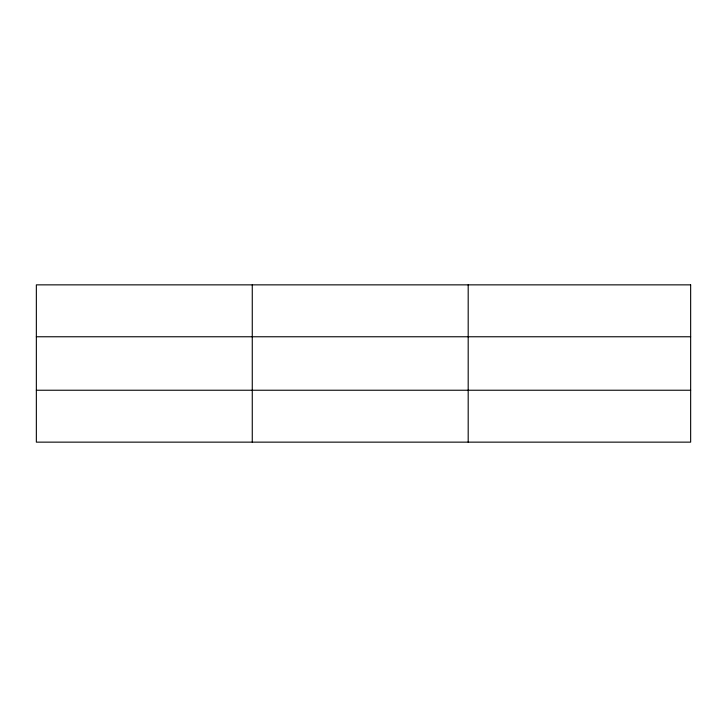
<?xml version="1.0" encoding="UTF-8"?>
<svg xmlns="http://www.w3.org/2000/svg" width="727" height="727" viewBox="0 0 727 727"><rect width="100%" height="100%" fill="white"/><g stroke="black" fill="none" stroke-linecap="round" stroke-linejoin="round"><path stroke-width="1.09" d="M252.269 284.857L252.269 442.143M468.188 284.857L468.188 442.143M36.35 336.765L690.65 336.765M36.35 390.235L690.65 390.235M690.65 284.857L690.65 442.143L36.35 442.143L36.35 284.857L690.65 284.857"/></g></svg>
